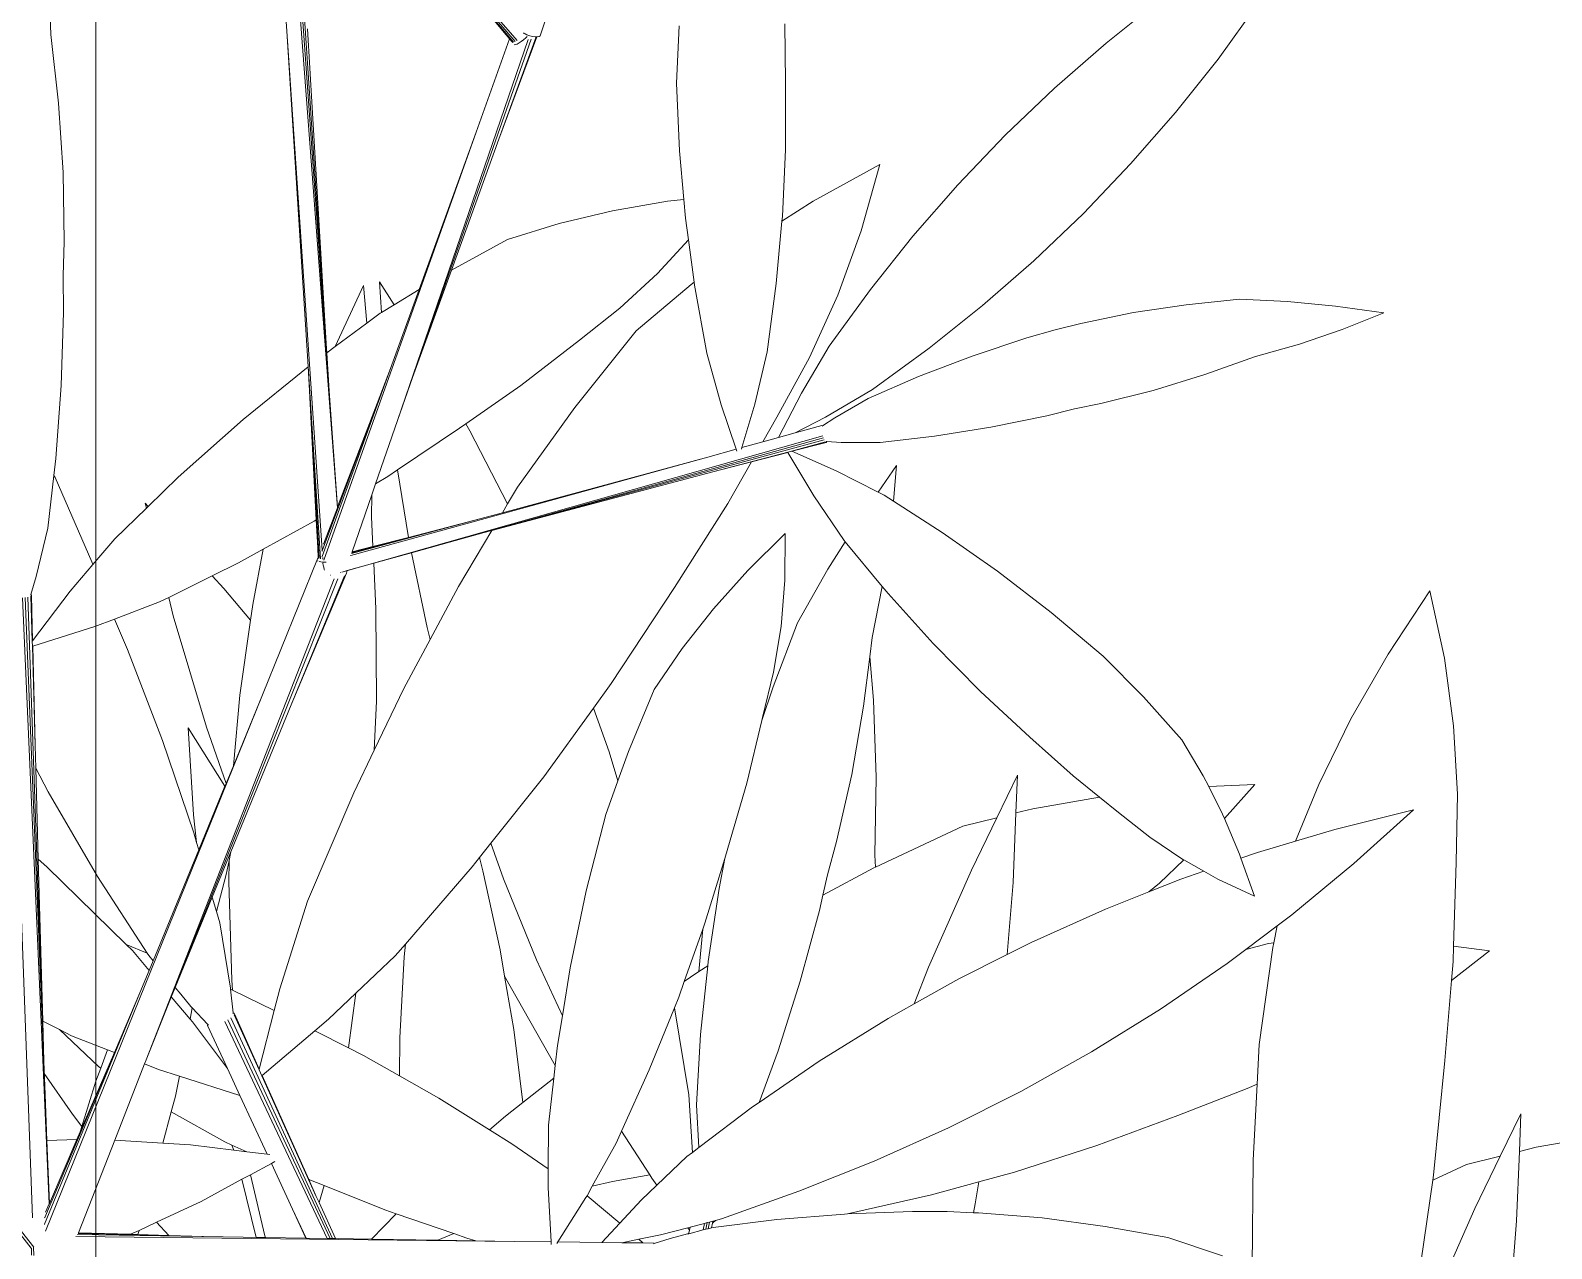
# Model space of a CAD drawing. Header units: millimetres. Extents: x 17 to 218440, y 21 to 53693.
# Drawn here: x 37244.2 to 37501.9, y 25780.2 to 25986.6 of the extents above; entities that cross this region are included whole.
import ezdxf

# ---------------------------------------------------------------- set-up
doc = ezdxf.new("R2010")
doc.units = ezdxf.units.MM
doc.header["$MEASUREMENT"] = 0
doc.layers.add('Edges', color=7, linetype='Continuous', lineweight=18)
doc.styles.get("Standard").update_dxf_attribs({"font": 'arial.ttf'})
doc.dimstyles.new('DIM100', dxfattribs={"dimscale": 0, "dimtxt": 150, "dimasz": 50, "dimexe": 50, "dimexo": 0, "dimgap": 100, "dimtad": 1, "dimtoh": 1, "dimdec": 0, "dimdsep": 46, "dimtxsty": 'Standard', "dimblk": 'ARCHTICK', "dimcen": 1, "dimclrd": 1, "dimclre": 1, "dimadec": 0, "dimazin": 0, "dimtfac": 250, "dimtdec": 0, "dimtix": 1, "dimtmove": 0, "dimatfit": 3, "dimldrblk": 'DOT', "dimfxl": 150, "dimtolj": 1, "dimtzin": 0, "dimlwd": 5, "dimlwe": 5, "dimarcsym": 0})

# ---------------------------------------------------------------- blocks, each defined once
blk = doc.blocks.new('BAMBOOPLAN')
at = {"layer": 'Edges'}
for p, q in [((-1.3819, 10.9681), (-0.5455, 9.9979)), ((-0.4869, 10.0167), (-0.3221, 10.511)), ((-0.9804, 8.8667), (-1.0959, 10.3975)), ((-1, 9.1491), (-1.089, 10.3983)), ((-1.0077, 9.2642), (-1.0829, 10.3995)), ((-0.8866, 10.3888), (-0.5501, 9.9953)), ((-0.5538, 9.9938), (-0.8156, 10.3045)), ((-0.5715, 10.0119), (-0.8156, 10.3045)), ((-1.1191, 10.2564), (-1.103, 10.0205)), ((-1.6797, 10.154), (-1.6736, 10.0127)), ((1.0095, 10.0949), (0.8802, 9.9919)), ((1.2481, 10.087), (1.1513, 9.9532)), ((-1.103, 10.0205), (-1.0542, 9.2598)), ((-1.103, 10.0205), (-1.0172, 8.7638)), ((-1.0527, 10.0267), (-1.0077, 9.2642)), ((-0.53, 10.0163), (-0.5281, 10.0151)), ((-0.4878, 10.0141), (-0.4869, 10.0167)), ((-0.1532, 10.0335), (-0.1591, 9.8947)), ((0.1027, 10.0382), (0.1046, 9.8975)), ((-1.6736, 10.0127), (-1.6555, 9.8461)), ((-0.8351, 9.0781), (-0.5186, 10.0004)), ((-0.7985, 9.1823), (-0.5112, 10.0012)), ((-0.5636, 10.0024), (-0.6442, 9.7759)), ((-0.4977, 10.0069), (-0.5894, 9.7591)), ((-0.4995, 10.0069), (-0.5894, 9.7591)), ((-0.5636, 10.0024), (-0.5715, 10.0119)), ((-0.5562, 9.9937), (-0.5715, 10.0119)), ((-0.5572, 9.9948), (-0.5636, 10.0024)), ((-0.5572, 9.9948), (-0.5557, 9.9929)), ((-0.5519, 9.9886), (-0.5513, 9.9879)), ((-0.5513, 9.9879), (-0.5489, 9.9881)), ((-0.5489, 9.9881), (-0.5452, 9.9895)), ((-0.5452, 9.9895), (-0.5406, 9.9921)), ((-0.5406, 9.9921), (-0.5352, 9.9957)), ((-0.5352, 9.9957), (-0.5296, 10)), ((-0.5296, 10), (-0.5241, 10.0047)), ((-0.5281, 10.0151), (-0.5259, 10.0141)), ((-0.5259, 10.0141), (-0.5217, 10.0121)), ((-0.5241, 10.0047), (-0.5208, 10.0079)), ((-0.5217, 10.0121), (-0.5148, 10.0096)), ((-0.5148, 10.0096), (-0.508, 10.0078)), ((-0.508, 10.0078), (-0.5016, 10.0069)), ((-0.5016, 10.0069), (-0.4995, 10.0069)), ((-0.4995, 10.0069), (-0.4977, 10.0069)), ((-0.4977, 10.0069), (-0.4962, 10.0069)), ((-0.4962, 10.0069), (-0.492, 10.0079)), ((-0.492, 10.0079), (-0.4894, 10.0097)), ((-0.4878, 10.0141), (-0.4894, 10.0097)), ((0.8802, 9.9919), (0.7556, 9.883)), ((1.1513, 9.9532), (1.0484, 9.8238)), ((-0.1591, 9.8947), (-0.152, 9.7309)), ((0.1046, 9.8975), (0.1044, 9.7344)), ((0.7556, 9.883), (0.636, 9.7686)), ((-1.6555, 9.8461), (-1.6442, 9.6786)), ((1.0484, 9.8238), (0.9397, 9.6991)), ((-0.6442, 9.7759), (-1.0134, 8.7399)), ((-0.6442, 9.7759), (-0.7825, 9.3954)), ((-0.5894, 9.7591), (-0.7044, 9.442)), ((0.636, 9.7686), (0.5216, 9.6489)), ((-0.152, 9.7309), (-0.1415, 9.6129)), ((0.1044, 9.7344), (0.0968, 9.5716)), ((0.3326, 9.6977), (0.1713, 9.6088)), ((0.3326, 9.6977), (0.2876, 9.5371)), ((0.9397, 9.6991), (0.8254, 9.5794)), ((-1.6442, 9.6786), (-1.642, 9.5117)), ((0.5216, 9.6489), (0.4129, 9.5242)), ((-0.1415, 9.6129), (-0.181, 9.6087)), ((-0.1415, 9.6129), (-0.1375, 9.5676)), ((-0.3144, 9.5859), (-0.4436, 9.5549)), ((-0.181, 9.6087), (-0.3144, 9.5859)), ((0.1713, 9.6088), (0.0958, 9.5608)), ((0.8254, 9.5794), (0.7058, 9.4649)), ((-0.4436, 9.5549), (-0.5682, 9.516)), ((-0.1375, 9.5676), (-0.1305, 9.5155)), ((0.0958, 9.5608), (0.0818, 9.4095)), ((0.0968, 9.5716), (0.0958, 9.5608)), ((0.2876, 9.5371), (0.2309, 9.3813)), ((-1.642, 9.5117), (-1.6445, 9.4283)), ((-0.5682, 9.516), (-0.7044, 9.442)), ((-0.1305, 9.5155), (-0.2058, 9.4341)), ((-0.1305, 9.5155), (-0.1166, 9.4126)), ((0.4129, 9.5242), (0.31, 9.3948)), ((0.7058, 9.4649), (0.5812, 9.3561)), ((-1.6445, 9.4283), (-1.6436, 9.3396)), ((-0.7044, 9.442), (-0.7985, 9.1823)), ((-0.2058, 9.4341), (-0.2967, 9.3497)), ((-0.9173, 9.4049), (-0.9854, 9.2571)), ((-0.9173, 9.4049), (-0.9093, 9.3134)), ((-0.8784, 9.4133), (-0.8432, 9.3581)), ((-0.8784, 9.4133), (-0.8734, 9.3395)), ((-0.7825, 9.3954), (-0.852, 9.2041)), ((-0.7825, 9.3954), (-0.8432, 9.3581)), ((-0.1239, 9.4073), (-0.257, 9.2951)), ((-0.1166, 9.4126), (-0.1239, 9.4073)), ((-0.1166, 9.4126), (-0.1156, 9.4053)), ((-0.1156, 9.4053), (-0.0864, 9.2408)), ((0.0818, 9.4095), (0.0596, 9.2439)), ((0.31, 9.3948), (0.2101, 9.2578)), ((-0.8432, 9.3581), (-0.8734, 9.3395)), ((0.2309, 9.3813), (0.1626, 9.2308)), ((0.5812, 9.3561), (0.4519, 9.2531)), ((1.0746, 9.3583), (0.9466, 9.3391)), ((1.2034, 9.3718), (1.0746, 9.3583)), ((1.3194, 9.3659), (1.2034, 9.3718)), ((1.436, 9.3548), (1.3194, 9.3659)), ((1.5527, 9.3384), (1.436, 9.3548)), ((-1.6436, 9.3396), (-1.6491, 9.1626)), ((-0.8765, 9.3376), (-0.9093, 9.3134)), ((-0.8734, 9.3395), (-0.8765, 9.3376)), ((-0.2967, 9.3497), (-0.3939, 9.2725)), ((0.9466, 9.3391), (0.819, 9.3129)), ((1.5527, 9.3384), (1.452, 9.2982)), ((-0.9093, 9.3134), (-0.9854, 9.2571)), ((-0.257, 9.2951), (-0.4056, 9.1096)), ((0.7574, 9.2975), (0.6888, 9.2777)), ((0.819, 9.3129), (0.7574, 9.2975)), ((1.452, 9.2982), (1.3485, 9.2631)), ((-1.0542, 9.2598), (-1.021, 8.7432)), ((-1.0512, 9.208), (-1.0542, 9.2598)), ((-1.0062, 9.2417), (-1.0077, 9.2642)), ((-0.9854, 9.2571), (-1.0062, 9.2417)), ((-0.3939, 9.2725), (-0.5363, 9.1623)), ((0.0596, 9.2439), (0.03, 9.1172)), ((0.2101, 9.2578), (0.1429, 9.1441)), ((0.4519, 9.2531), (0.315, 9.153)), ((0.6888, 9.2777), (0.5566, 9.2336)), ((1.3485, 9.2631), (1.2424, 9.2332)), ((-1.0512, 9.208), (-1.2087, 9.0801)), ((-1.0479, 9.1498), (-1.0512, 9.208)), ((-1, 9.1491), (-1.0062, 9.2417)), ((-0.0864, 9.2408), (-0.0514, 9.1155)), ((0.1626, 9.2308), (0.083, 9.0857)), ((0.5566, 9.2336), (0.4265, 9.1843)), ((1.2424, 9.2332), (1.1192, 9.1895)), ((-0.852, 9.2041), (-1.0175, 8.7485)), ((-0.8837, 9.1194), (-0.852, 9.2041)), ((-0.8351, 9.0781), (-0.7985, 9.1823)), ((0.4265, 9.1843), (0.3045, 9.1314)), ((1.1192, 9.1895), (0.994, 9.1509)), ((-1.6491, 9.1626), (-1.6616, 8.9862)), ((-1.0316, 8.837), (-1.0479, 9.1498)), ((-1.0248, 8.7442), (-1.0479, 9.1498)), ((-0.98, 8.8683), (-1, 9.1491)), ((-0.5363, 9.1623), (-0.6694, 9.0698)), ((0.1429, 9.1441), (0.0874, 9.0366)), ((0.315, 9.153), (0.2014, 9.0857)), ((0.994, 9.1509), (0.8677, 9.1193)), ((-1.0174, 8.7627), (-0.8837, 9.1194)), ((-0.9797, 8.8686), (-0.8837, 9.1194)), ((-0.4056, 9.1096), (-0.544, 8.9167)), ((-0.0514, 9.1155), (-0.0148, 9.0084)), ((0.03, 9.1172), (-0.001, 9.0122)), ((0.3045, 9.1314), (0.2234, 9.0843)), ((0.8039, 9.1062), (0.7368, 9.0896)), ((0.8677, 9.1193), (0.8039, 9.1062)), ((-1.2087, 9.0801), (-1.3655, 8.9404)), ((-0.8878, 8.9245), (-0.8351, 9.0781)), ((-0.6845, 9.0594), (-0.8345, 8.9585)), ((-0.6694, 9.0698), (-0.6845, 9.0594)), ((-0.6694, 9.0698), (-0.6595, 9.0526)), ((0.083, 9.0857), (0.0492, 9.0261)), ((0.2014, 9.0857), (0.1281, 9.0478)), ((0.1926, 9.0656), (0.1281, 9.0478)), ((0.1926, 9.0656), (0.1941, 9.0647)), ((0.1941, 9.0647), (0.193, 9.064)), ((0.2234, 9.0843), (0.1941, 9.0647)), ((0.6014, 9.0619), (0.4653, 9.0398)), ((0.7368, 9.0896), (0.6014, 9.0619)), ((-0.9698, 8.7108), (0.1946, 9.0406)), ((-0.7086, 8.7835), (0.1962, 9.0357)), ((-0.6595, 9.0526), (-0.5682, 8.876)), ((-0.6251, 8.8063), (0.198, 9.0314)), ((0.0492, 9.0261), (-0.001, 9.0122)), ((0.0874, 9.0366), (0.0492, 9.0261)), ((0.1281, 9.0478), (0.0874, 9.0366)), ((0.2014, 9.0259), (0.1188, 9.0039)), ((0.2027, 9.025), (0.12, 9.0034)), ((0.2027, 9.025), (0.2038, 9.0256)), ((0.2044, 9.0269), (0.203, 9.027)), ((0.2038, 9.0256), (0.2044, 9.0269)), ((0.2394, 9.0247), (0.2044, 9.0269)), ((0.3332, 9.0245), (0.2394, 9.0247)), ((0.4653, 9.0398), (0.3332, 9.0245)), ((-1.6616, 8.9862), (-1.6664, 8.9451)), ((-0.0836, 8.9895), (-0.9474, 8.7514)), ((-0.0836, 8.9895), (-0.581, 8.8546)), ((-0.0148, 9.0084), (-0.0836, 8.9895)), ((0.1097, 9.0015), (-0.0715, 8.9534)), ((-0.0148, 9.0084), (-0.0131, 9.0034)), ((-0.001, 9.0122), (-0.0021, 9.0086)), ((0.1101, 9.0008), (0.0219, 8.9778)), ((0.1188, 9.0039), (0.1097, 9.0015)), ((0.1101, 9.0008), (0.1097, 9.0015)), ((0.1733, 8.8951), (0.1101, 9.0008)), ((0.12, 9.0034), (0.1188, 9.0039)), ((0.2272, 8.9561), (0.12, 9.0034)), ((-0.8345, 8.9585), (-0.8579, 8.9427)), ((-0.8345, 8.9585), (-0.8081, 8.7948)), ((-0.0715, 8.9534), (-0.6068, 8.8112)), ((0.0219, 8.9778), (-0.0715, 8.9534)), ((0.0219, 8.9778), (-0.0353, 8.8766)), ((0.3285, 8.9043), (0.2272, 8.9561)), ((0.3732, 8.9687), (0.3285, 8.9043)), ((0.3732, 8.9687), (0.3657, 8.8824)), ((-1.6664, 8.9451), (-1.6815, 8.8168)), ((-1.6664, 8.9451), (-1.6638, 8.9398)), ((-1.6638, 8.9398), (-1.575, 8.7358)), ((-1.3655, 8.9404), (-1.4383, 8.87)), ((-0.8969, 8.8981), (-0.8878, 8.9245)), ((-0.8579, 8.9427), (-0.8878, 8.9245)), ((-0.544, 8.9167), (-0.5682, 8.876)), ((-1.4454, 8.8777), (-1.4383, 8.87)), ((-1.4454, 8.8777), (-1.4425, 8.8659)), ((-0.9444, 8.7595), (-0.8969, 8.8981)), ((-0.8969, 8.8981), (-0.8978, 8.845)), ((-0.5682, 8.876), (-0.581, 8.8546)), ((-0.0353, 8.8766), (-0.1643, 8.6737)), ((0.2463, 8.7874), (0.1733, 8.8951)), ((0.343, 8.8969), (0.3285, 8.9043)), ((0.3657, 8.8824), (0.343, 8.8969)), ((0.4837, 8.8069), (0.3657, 8.8824)), ((-1.4425, 8.8659), (-1.5193, 8.7915)), ((-1.4383, 8.87), (-1.4425, 8.8659)), ((-1.0142, 8.7783), (-0.9804, 8.8667)), ((-0.9804, 8.8667), (-0.98, 8.8677)), ((-0.9797, 8.8686), (-0.98, 8.8683)), ((-0.98, 8.8677), (-0.9797, 8.8686)), ((-0.98, 8.8677), (-0.98, 8.8683)), ((-0.6353, 8.8398), (-0.9459, 8.7556)), ((-0.8978, 8.845), (-0.8942, 8.7725)), ((-0.7152, 8.8188), (-0.6353, 8.8398)), ((-0.581, 8.8546), (-0.6353, 8.8398)), ((-1.6815, 8.8168), (-1.7094, 8.6999)), ((-1.0364, 8.834), (-1.1597, 8.7664)), ((-1.0316, 8.837), (-1.0364, 8.834)), ((-1.028, 8.7693), (-1.0316, 8.837)), ((-0.9449, 8.7582), (-0.7152, 8.8188)), ((-0.8081, 8.7948), (-0.7152, 8.8188)), ((-0.7086, 8.7835), (-0.6251, 8.8063)), ((-0.6068, 8.8112), (-0.6874, 8.6758)), ((-0.6068, 8.8112), (-0.6251, 8.8063)), ((0.1038, 8.804), (0.0132, 8.7145)), ((0.1038, 8.804), (0.103, 8.6912)), ((0.6179, 8.7129), (0.4837, 8.8069)), ((-1.5193, 8.7915), (-1.5724, 8.7291)), ((-1.1597, 8.7664), (-1.2195, 8.7336)), ((-1.1597, 8.7664), (-1.1852, 8.632)), ((-1.027, 8.747), (-1.028, 8.7693)), ((-1.0268, 8.7455), (-1.028, 8.7693)), ((-1.0171, 8.7637), (-1.0172, 8.7638)), ((-0.9444, 8.7595), (-0.8942, 8.7725)), ((-0.8942, 8.7725), (-0.8081, 8.7948)), ((-0.8009, 8.7578), (-0.7086, 8.7835)), ((0.249, 8.7842), (0.2069, 8.7176)), ((0.249, 8.7842), (0.2463, 8.7874)), ((0.3385, 8.6763), (0.249, 8.7842)), ((-1.5724, 8.7291), (-1.6274, 8.6644)), ((-1.575, 8.7358), (-1.5724, 8.7291)), ((-1.2195, 8.7336), (-1.2836, 8.7019)), ((-1.0284, 8.7427), (-1.1615, 8.4135)), ((-1.0268, 8.7446), (-1.0284, 8.7427)), ((-1.0281, 8.7376), (-1.0282, 8.7374)), ((-1.0281, 8.7374), (-1.028, 8.7377)), ((-1.027, 8.747), (-1.0268, 8.7446)), ((-1.0268, 8.7447), (-1.0268, 8.7446)), ((-1.0268, 8.7446), (-1.0268, 8.7437)), ((-1.0264, 8.7389), (-1.0264, 8.7386)), ((-1.0245, 8.7368), (-1.0243, 8.7367)), ((-1.0243, 8.7367), (-1.0205, 8.7356)), ((-1.0205, 8.7356), (-1.0152, 8.7349)), ((-1.0177, 8.7619), (-1.0174, 8.7627)), ((-1.0175, 8.7485), (-1.0177, 8.7482)), ((-1.0159, 8.7461), (-1.0159, 8.7462)), ((-1.0159, 8.7461), (-1.0157, 8.7424)), ((-1.0153, 8.7329), (-1.0153, 8.7327)), ((-1.0153, 8.7327), (-1.0146, 8.728)), ((-1.0152, 8.7349), (-1.0102, 8.7346)), ((-1.0146, 8.728), (-1.0135, 8.7228)), ((-1.0134, 8.7399), (-1.0134, 8.7399)), ((-1.0102, 8.7346), (-1.01, 8.7346)), ((-1.01, 8.7346), (-1.0088, 8.7346)), ((-1.0088, 8.7346), (-1.0076, 8.7346)), ((-0.9564, 8.7144), (-0.8923, 8.7323)), ((-0.9484, 8.7511), (-0.9485, 8.7511)), ((-0.9474, 8.7514), (-0.9484, 8.7511)), ((-0.9451, 8.7574), (-0.9449, 8.7582)), ((-0.9449, 8.7582), (-0.9444, 8.7595)), ((-0.8923, 8.7323), (-0.8009, 8.7578)), ((-0.8923, 8.7323), (-0.8869, 8.6219)), ((-0.8009, 8.7578), (-0.7633, 8.5766)), ((-1.7094, 8.6999), (-1.7225, 8.6569)), ((-1.4434, 7.53), (-0.9884, 8.6944)), ((-1.391, 7.6614), (-0.9789, 8.6949)), ((-1.2836, 8.7019), (-1.3887, 8.6497)), ((-1.2836, 8.7019), (-1.2551, 8.6709)), ((-0.9586, 8.7082), (-1.0921, 8.389)), ((-0.9635, 8.7021), (-1.0921, 8.389)), ((-1.0135, 8.7228), (-1.012, 8.7175)), ((-1.012, 8.7175), (-1.0113, 8.7154)), ((-0.9968, 8.7031), (-0.9963, 8.7033)), ((-0.9729, 8.7099), (-0.9723, 8.7101)), ((-0.9729, 8.7098), (-0.9723, 8.71)), ((-0.966, 8.7117), (-0.9564, 8.7144)), ((-0.9586, 8.7082), (-0.9564, 8.7144)), ((0.0132, 8.7145), (-0.0699, 8.6216)), ((0.103, 8.6912), (0.0935, 8.5792)), ((0.2069, 8.7176), (0.1331, 8.5882)), ((0.7477, 8.6128), (0.6179, 8.7129)), ((-1.7225, 8.6569), (-1.723, 8.6551)), ((-1.721, 8.6557), (-1.7225, 8.6569)), ((-1.7206, 8.6542), (-1.721, 8.6557)), ((-1.7206, 8.6542), (-1.718, 8.5446)), ((-1.6274, 8.6644), (-1.718, 8.5446)), ((-1.2551, 8.6709), (-1.1907, 8.5941)), ((-0.6874, 8.6758), (-0.7559, 8.5477)), ((-0.1643, 8.6737), (-0.3174, 8.4407)), ((0.3385, 8.6763), (0.3144, 8.5527)), ((0.3529, 8.6589), (0.3385, 8.6763)), ((0.462, 8.538), (0.3529, 8.6589)), ((1.6644, 8.6657), (1.5629, 8.512)), ((1.6644, 8.6657), (1.6992, 8.5026)), ((-1.6779, 7.1809), (-1.7425, 8.6486)), ((-1.688, 7.4459), (-1.7358, 8.6493)), ((-1.6919, 7.5569), (-1.7299, 8.6502)), ((-1.722, 8.6528), (-1.719, 8.5433)), ((-1.4113, 8.6385), (-1.52, 8.5971)), ((-1.3887, 8.6497), (-1.4113, 8.6385)), ((-1.3887, 8.6497), (-1.3776, 8.605)), ((-1.1852, 8.632), (-1.1907, 8.5941)), ((-0.8869, 8.6219), (-0.8854, 8.3979)), ((-0.0699, 8.6216), (-0.1455, 8.5255)), ((-1.52, 8.5971), (-1.5672, 8.5792)), ((-1.52, 8.5971), (-1.4882, 8.5233)), ((-1.3776, 8.605), (-1.2972, 8.335)), ((-1.1907, 8.5941), (-1.2168, 8.413)), ((0.1331, 8.5882), (0.0742, 8.433)), ((0.873, 8.5069), (0.7477, 8.6128)), ((-1.718, 8.5446), (-1.719, 8.5433)), ((-1.719, 8.5433), (-1.7187, 8.5313)), ((-1.5672, 8.5792), (-1.7177, 8.5316)), ((-0.7559, 8.5477), (-0.8196, 8.4287)), ((-0.7633, 8.5766), (-0.7559, 8.5477)), ((0.0935, 8.5792), (0.0755, 8.4682)), ((0.3144, 8.5527), (0.3084, 8.5058)), ((-1.7177, 8.5316), (-1.7187, 8.5313)), ((-1.7187, 8.5313), (-1.7121, 8.291)), ((-1.7177, 8.5316), (-1.7121, 8.291)), ((-1.4882, 8.5233), (-1.4035, 8.3029)), ((-0.1455, 8.5255), (-0.2132, 8.4266)), ((0.3084, 8.5058), (0.2932, 8.3864)), ((0.3084, 8.5058), (0.3176, 8.4008)), ((0.5765, 8.422), (0.462, 8.538)), ((0.9709, 8.4085), (0.873, 8.5069)), ((1.5629, 8.512), (1.473, 8.3555)), ((1.6992, 8.5026), (1.7214, 8.3383)), ((-0.3174, 8.4407), (-0.3604, 8.3814)), ((0.0742, 8.433), (0.0474, 8.3518)), ((0.0755, 8.4682), (0.049, 8.3586)), ((-1.1615, 8.4135), (-1.6866, 7.1147)), ((-1.1615, 8.4135), (-1.2322, 8.2416)), ((-1.2168, 8.413), (-1.2322, 8.2416)), ((-0.8196, 8.4287), (-0.8909, 8.2794)), ((-0.8854, 8.3979), (-0.8909, 8.2794)), ((-0.2132, 8.4266), (-0.2758, 8.2767)), ((0.3176, 8.4008), (0.3242, 8.214)), ((0.6962, 8.3112), (0.5765, 8.422)), ((1.0637, 8.3049), (0.9709, 8.4085)), ((-1.0921, 8.389), (-1.2381, 8.0335)), ((-0.3604, 8.3814), (-0.4808, 8.215)), ((-0.3604, 8.3814), (-0.3228, 8.2755)), ((0.049, 8.3586), (0.0474, 8.3518)), ((0.2932, 8.3864), (0.265, 8.2209)), ((-2.715, 8.3392), (-1.7153, 7.0763)), ((-1.3417, 8.3333), (-1.2526, 8.1922)), ((-1.3417, 8.3333), (-1.3284, 8.1229)), ((-1.2972, 8.335), (-1.2498, 8.1989)), ((0.0474, 8.3518), (0.011, 8.1994)), ((1.473, 8.3555), (1.3952, 8.1964)), ((1.7214, 8.3383), (1.7309, 8.1733)), ((-1.7607, 8.2865), (-1.7187, 7.1482)), ((-1.7121, 8.291), (-1.7106, 8.236)), ((-1.4035, 8.3029), (-1.3279, 8.0795)), ((0.8009, 8.2173), (0.6962, 8.3112)), ((1.1156, 8.2173), (1.0637, 8.3049)), ((-0.8909, 8.2794), (-0.9403, 8.1761)), ((-0.3228, 8.2755), (-0.3014, 8.2051)), ((-0.2758, 8.2767), (-0.3014, 8.2051)), ((-1.7106, 8.236), (-1.6804, 8.1789)), ((-1.7106, 8.236), (-1.7045, 8.0156)), ((-1.2322, 8.2416), (-1.2498, 8.1989)), ((-0.4808, 8.215), (-0.6085, 8.0544)), ((0.265, 8.2209), (0.2282, 8.0581)), ((0.3242, 8.214), (0.3209, 8.0255)), ((0.666, 8.2188), (0.616, 8.116)), ((0.666, 8.2188), (0.6622, 8.1275)), ((0.8642, 8.166), (0.8009, 8.2173)), ((1.1287, 8.1914), (1.1156, 8.2173)), ((-1.6804, 8.1789), (-1.5606, 7.9735)), ((-1.2526, 8.1922), (-1.316, 8.0381)), ((-1.2498, 8.1989), (-1.2526, 8.1922)), ((-0.9403, 8.1761), (-1.0525, 7.9136)), ((-0.3014, 8.2051), (-0.3303, 8.1241)), ((0.011, 8.1994), (-0.0353, 8.0422)), ((1.2406, 8.1966), (1.1287, 8.1914)), ((1.1622, 8.1248), (1.1287, 8.1914)), ((1.2406, 8.1966), (1.1668, 8.1142)), ((1.3952, 8.1964), (1.3392, 8.0592)), ((0.7027, 8.1375), (0.6622, 8.1275)), ((0.8642, 8.166), (0.7027, 8.1375)), ((0.9102, 8.1289), (0.8642, 8.166)), ((1.7309, 8.1733), (1.7278, 8.0078)), ((-1.3284, 8.1229), (-1.3211, 8.0557)), ((-0.3303, 8.1241), (-0.3778, 7.9393)), ((0.616, 8.116), (0.5338, 8.0957)), ((0.616, 8.116), (0.5543, 7.9894)), ((0.6622, 8.1275), (0.6551, 7.9595)), ((0.9862, 8.069), (0.9102, 8.1289)), ((1.1668, 8.1142), (1.1622, 8.1248)), ((1.2035, 8.0276), (1.1668, 8.1142)), ((1.6242, 8.135), (1.4345, 8.0876)), ((1.6242, 8.135), (1.4801, 8.0048)), ((-1.3279, 8.0795), (-1.3211, 8.0557)), ((0.5338, 8.0957), (0.3223, 7.9966)), ((1.0665, 8.0151), (0.9862, 8.069)), ((1.4345, 8.0876), (1.3392, 8.0592)), ((-1.316, 8.0381), (-1.4264, 7.7697)), ((-1.3211, 8.0557), (-1.316, 8.0381)), ((-1.2381, 8.0335), (-1.2831, 7.924)), ((-1.2381, 8.0335), (-1.2426, 8.0122)), ((-0.6085, 8.0544), (-0.6364, 8.0193)), ((-0.6085, 8.0544), (-0.5779, 7.9681)), ((-0.0353, 8.0422), (-0.0428, 8.0175)), ((0.2282, 8.0581), (0.2063, 7.9776)), ((1.2069, 8.0179), (1.2035, 8.0276)), ((1.2466, 8.0317), (1.2069, 8.0179)), ((1.3392, 8.0592), (1.2466, 8.0317)), ((-1.7045, 8.0156), (-1.6837, 7.9969)), ((-1.7045, 8.0156), (-1.6937, 7.6231)), ((-1.6837, 7.9969), (-1.4915, 7.809)), ((-1.2426, 8.0122), (-1.2497, 7.9785)), ((-1.2426, 8.0122), (-1.2432, 7.9607)), ((-0.654, 7.9972), (-0.8158, 7.8102)), ((-0.6364, 8.0193), (-0.654, 7.9972)), ((-0.6364, 8.0193), (-0.6279, 7.9874)), ((-0.0428, 8.0175), (-0.0907, 7.8605)), ((-0.0428, 8.0175), (-0.0565, 7.9448)), ((0.3185, 7.9948), (0.1951, 7.9288)), ((0.3223, 7.9966), (0.3185, 7.9948)), ((0.3209, 8.0255), (0.3223, 7.9966)), ((1.0684, 8.014), (1.0096, 7.9576)), ((1.0684, 8.014), (1.0665, 8.0151)), ((1.1169, 7.9866), (1.0684, 8.014)), ((1.2393, 7.926), (1.2069, 8.0179)), ((1.4801, 8.0048), (1.3298, 7.8808)), ((1.7278, 8.0078), (1.7214, 7.8051)), ((-1.5606, 7.9735), (-1.4406, 7.788)), ((-1.2497, 7.9785), (-1.2729, 7.8886)), ((-1.2432, 7.9607), (-1.2361, 7.7226)), ((-0.6279, 7.9874), (-0.5865, 7.7965)), ((-0.5779, 7.9681), (-0.498, 7.7716)), ((0.2063, 7.9776), (0.1951, 7.9288)), ((0.5543, 7.9894), (0.4507, 7.7541)), ((0.6551, 7.9595), (0.6412, 7.7848)), ((1.0612, 7.9673), (0.9842, 7.9368)), ((1.0096, 7.9576), (0.9842, 7.9368)), ((1.1169, 7.9866), (1.0612, 7.9673)), ((1.1509, 7.9674), (1.1169, 7.9866)), ((1.2393, 7.926), (1.1509, 7.9674)), ((-1.2831, 7.924), (-1.373, 7.7052)), ((-1.2831, 7.924), (-1.2729, 7.8886)), ((-0.3778, 7.9393), (-0.4169, 7.7526)), ((-0.0565, 7.9448), (-0.0825, 7.7681)), ((0.1951, 7.9288), (0.1865, 7.8912)), ((0.9842, 7.9368), (0.8786, 7.8948)), ((-1.2729, 7.8886), (-1.265, 7.8611)), ((-1.0525, 7.9136), (-1.1198, 7.7016)), ((0.1865, 7.8912), (0.1399, 7.7202)), ((0.8786, 7.8948), (0.6993, 7.8142)), ((1.3298, 7.8808), (1.2942, 7.854)), ((-1.265, 7.8611), (-1.2389, 7.7029)), ((-0.0956, 7.8465), (-0.1408, 7.7192)), ((-0.0956, 7.8465), (-0.1052, 7.7437)), ((-0.0907, 7.8605), (-0.0956, 7.8465)), ((1.2942, 7.854), (1.2185, 7.797)), ((1.2942, 7.854), (1.2861, 7.8127)), ((-1.4915, 7.809), (-1.4406, 7.788)), ((-1.4915, 7.809), (-1.4765, 7.7943)), ((-0.8158, 7.8102), (-0.8408, 7.7813)), ((-0.8158, 7.8102), (-0.8188, 7.7794)), ((0.6993, 7.8142), (0.6412, 7.7848)), ((1.2734, 7.8118), (1.2185, 7.797)), ((1.2861, 7.8127), (1.2734, 7.8118)), ((1.2861, 7.8127), (1.284, 7.8019)), ((-1.4765, 7.7943), (-1.4361, 7.7463)), ((-1.4406, 7.788), (-1.4371, 7.7826)), ((-1.4371, 7.7826), (-1.4264, 7.7697)), ((-1.4264, 7.7697), (-1.4361, 7.7463)), ((-0.8408, 7.7813), (-0.9357, 7.6909)), ((-0.8188, 7.7794), (-0.8291, 7.5832)), ((-0.5865, 7.7965), (-0.5755, 7.7326)), ((-0.498, 7.7716), (-0.4357, 7.6363)), ((0.6412, 7.7848), (0.5238, 7.7257)), ((1.2185, 7.797), (1.1737, 7.7634)), ((1.284, 7.8019), (1.2511, 7.5668)), ((1.8086, 7.7938), (1.7163, 7.7215)), ((1.7214, 7.8051), (1.7202, 7.7677)), ((1.8086, 7.7938), (1.7214, 7.8051)), ((-1.4361, 7.7463), (-1.4583, 7.6922)), ((-0.5755, 7.7326), (-0.4528, 7.5164)), ((-0.5755, 7.7326), (-0.5535, 7.6034)), ((-0.4169, 7.7526), (-0.4357, 7.6363)), ((-0.1053, 7.7433), (-0.1258, 7.73)), ((-0.0836, 7.7574), (-0.1053, 7.7433)), ((-0.1052, 7.7437), (-0.1053, 7.7433)), ((-0.0836, 7.7574), (-0.1012, 7.5908)), ((-0.0825, 7.7681), (-0.0836, 7.7574)), ((0.4507, 7.7541), (0.4155, 7.665)), ((1.1737, 7.7634), (1.0121, 7.6528)), ((1.7202, 7.7677), (1.7163, 7.7215)), ((-1.373, 7.7052), (-1.3788, 7.6909)), ((-1.373, 7.7052), (-1.3591, 7.6885)), ((-1.2389, 7.7029), (-1.2387, 7.7005)), ((-1.2387, 7.7005), (-1.2344, 7.6985)), ((-1.2387, 7.7005), (-1.2328, 7.6433)), ((-1.2361, 7.7226), (-1.2344, 7.6985)), ((-1.2344, 7.6985), (-1.1333, 7.6491)), ((-1.1198, 7.7016), (-1.1333, 7.6491)), ((-0.1408, 7.7192), (-0.1542, 7.6815)), ((-0.1258, 7.73), (-0.1408, 7.7192)), ((0.1399, 7.7202), (0.0866, 7.5517)), ((0.5238, 7.7257), (0.4155, 7.665)), ((1.7163, 7.7215), (1.7002, 7.5281)), ((-1.4583, 7.6922), (-1.689, 7.1316)), ((-1.5035, 7.5855), (-1.4583, 7.6922)), ((-1.4434, 7.53), (-1.391, 7.6614)), ((-1.3823, 7.6825), (-1.391, 7.6614)), ((-1.3788, 7.6909), (-1.3823, 7.6825)), ((-1.3823, 7.6825), (-1.3364, 7.628)), ((-1.3591, 7.6885), (-1.3348, 7.6592)), ((-1.3348, 7.6592), (-1.3319, 7.656)), ((-0.9357, 7.6909), (-1.0018, 7.6279)), ((-0.9357, 7.6909), (-0.9532, 7.5584)), ((-0.1542, 7.6815), (-0.1647, 7.6558)), ((0.4155, 7.665), (0.3525, 7.6296)), ((-1.6937, 7.6231), (-1.6533, 7.6028)), ((-1.6937, 7.6231), (-1.6919, 7.5569)), ((-1.3319, 7.656), (-1.3364, 7.628)), ((-1.3364, 7.628), (-1.3311, 7.6216)), ((-1.3319, 7.656), (-1.2936, 7.6152)), ((-1.0048, 7.097), (-1.2531, 7.6228)), ((-0.9976, 7.0969), (-1.2453, 7.627)), ((-0.992, 7.0968), (-1.2385, 7.6312)), ((-1.2304, 7.6426), (-1.2328, 7.6433)), ((-1.2328, 7.6433), (-1.2326, 7.6408)), ((-1.2292, 7.641), (-1.2304, 7.6426)), ((-1.2302, 7.6385), (-1.17, 7.5054)), ((-1.2292, 7.641), (-1.1694, 7.5075)), ((-1.1333, 7.6491), (-1.1694, 7.5075)), ((-1.0018, 7.6279), (-1.0349, 7.5998)), ((-0.4357, 7.6363), (-0.4474, 7.5647)), ((-0.1647, 7.6558), (-0.2257, 7.5056)), ((-0.1647, 7.6558), (-0.1298, 7.4451)), ((0.3525, 7.6296), (0.1859, 7.5262)), ((1.0121, 7.6528), (0.8454, 7.5493)), ((-1.6888, 7.1477), (-1.5035, 7.5855)), ((-1.6533, 7.6028), (-1.5587, 7.5132)), ((-1.6533, 7.6028), (-1.6237, 7.588)), ((-1.6237, 7.588), (-1.5365, 7.5543)), ((-1.5197, 7.5478), (-1.5035, 7.5855)), ((-1.3311, 7.6216), (-1.2465, 7.5087)), ((-1.2947, 7.6125), (-1.2936, 7.6152)), ((-1.2947, 7.6125), (-1.2465, 7.5087)), ((-1.2936, 7.6152), (-1.2921, 7.6136)), ((-1.0349, 7.5998), (-1.1623, 7.4917)), ((-1.0349, 7.5998), (-0.9532, 7.5584)), ((-0.5535, 7.6034), (-0.5313, 7.4264)), ((-0.1012, 7.5908), (-0.1112, 7.4205)), ((-2.1116, 7.5705), (-1.7212, 7.0733)), ((-1.6898, 7.497), (-1.6919, 7.5569)), ((-1.5365, 7.5543), (-1.5531, 7.5097)), ((-1.5365, 7.5543), (-1.5197, 7.5478)), ((-0.9532, 7.5584), (-0.9169, 7.54)), ((-0.8291, 7.5832), (-0.8299, 7.4908)), ((-0.4474, 7.5647), (-0.4528, 7.5164)), ((0.0866, 7.5517), (0.0407, 7.4268)), ((0.8454, 7.5493), (0.6742, 7.4532)), ((1.2511, 7.5668), (1.246, 7.4712)), ((-1.6026, 7.3557), (-1.5197, 7.5478)), ((-1.5587, 7.5132), (-1.5531, 7.5097)), ((-1.5193, 7.3356), (-1.4473, 7.5198)), ((-1.4473, 7.5198), (-1.4434, 7.53)), ((-1.4473, 7.5198), (-1.4131, 7.5066)), ((-0.9169, 7.54), (-0.8299, 7.4908)), ((-0.4528, 7.5164), (-0.4563, 7.4856)), ((0.1859, 7.5262), (0.0407, 7.4268)), ((1.7002, 7.5281), (1.673, 7.2507)), ((-1.6898, 7.497), (-1.6212, 7.3983)), ((-1.688, 7.4459), (-1.6898, 7.497)), ((-1.5651, 7.4777), (-1.5986, 7.3685)), ((-1.5531, 7.5097), (-1.5651, 7.4777)), ((-1.4131, 7.5066), (-1.3625, 7.4903)), ((-1.3625, 7.4903), (-1.3724, 7.4415)), ((-1.3625, 7.4903), (-1.2162, 7.4433)), ((-1.2465, 7.5087), (-1.2162, 7.4433)), ((-1.1694, 7.5075), (-1.17, 7.5054)), ((-1.17, 7.5054), (-1.1634, 7.4908)), ((-1.1623, 7.4917), (-1.1634, 7.4908)), ((-1.1634, 7.4908), (-1.0313, 7.1988)), ((-1.1623, 7.4917), (-1.0497, 7.24)), ((-0.8299, 7.4908), (-0.735, 7.4372)), ((-0.4563, 7.4856), (-0.5313, 7.4264)), ((-0.4563, 7.4856), (-0.4691, 7.3718)), ((-0.2257, 7.5056), (-0.2922, 7.3572)), ((-1.6836, 7.3341), (-1.688, 7.4459)), ((-1.3724, 7.4415), (-1.3824, 7.4038)), ((-1.2162, 7.4433), (-1.1502, 7.301)), ((-0.1298, 7.4451), (-0.1205, 7.3057)), ((0.6742, 7.4532), (0.4987, 7.3648)), ((1.2219, 7.4604), (1.0538, 7.3949)), ((1.246, 7.4712), (1.2219, 7.4604)), ((1.246, 7.4712), (1.2361, 7.2869)), ((-1.3824, 7.4038), (-1.4025, 7.3281)), ((-1.3824, 7.4038), (-1.2526, 7.3311)), ((-0.735, 7.4372), (-0.6119, 7.3601)), ((-0.5313, 7.4264), (-0.5733, 7.3933)), ((-0.1112, 7.4205), (-0.1051, 7.3173)), ((0.0243, 7.4156), (-0.1051, 7.3173)), ((0.0407, 7.4268), (0.0243, 7.4156)), ((-1.6212, 7.3983), (-1.5986, 7.3685)), ((-1.5986, 7.3685), (-1.6026, 7.3557)), ((-0.5733, 7.3933), (-0.6119, 7.3601)), ((-0.4691, 7.3718), (-0.4698, 7.2659)), ((0.4987, 7.3648), (0.3194, 7.2842)), ((1.0538, 7.3949), (0.8579, 7.3219)), ((1.8847, 7.3993), (1.8346, 7.2965)), ((1.8847, 7.3993), (1.8808, 7.308)), ((-1.6836, 7.3341), (-1.6109, 7.3365)), ((-1.6775, 7.1819), (-1.6836, 7.3341)), ((-1.6775, 7.1819), (-1.6109, 7.3365)), ((-1.6109, 7.3365), (-1.6026, 7.3557)), ((-1.6072, 7.1107), (-1.5193, 7.3356)), ((-1.5193, 7.3356), (-1.4025, 7.3281)), ((-1.4025, 7.3281), (-1.336, 7.3238)), ((-1.2526, 7.3311), (-1.2358, 7.3235)), ((-0.6119, 7.3601), (-0.558, 7.3264)), ((-0.3052, 7.3282), (-0.3634, 7.2237)), ((-0.2922, 7.3572), (-0.3052, 7.3282)), ((-0.2922, 7.3572), (-0.2244, 7.2513)), ((2.0958, 7.3488), (1.9214, 7.318)), ((-1.336, 7.3238), (-1.2313, 7.3109)), ((-1.2358, 7.3235), (-1.2313, 7.3109)), ((-1.2358, 7.3235), (-1.1992, 7.307)), ((-1.2313, 7.3109), (-1.1992, 7.307)), ((-1.1992, 7.307), (-1.1502, 7.301)), ((-1.1502, 7.301), (-1.1439, 7.3002)), ((-0.558, 7.3264), (-0.4698, 7.2659)), ((-0.1341, 7.2953), (-0.2068, 7.226)), ((-0.1205, 7.3057), (-0.1341, 7.2953)), ((-0.1051, 7.3173), (-0.1205, 7.3057)), ((0.8579, 7.3219), (0.659, 7.2578)), ((1.8346, 7.2965), (1.7525, 7.2762)), ((1.8346, 7.2965), (1.773, 7.1699)), ((1.8808, 7.308), (1.8738, 7.14)), ((1.9214, 7.318), (1.8808, 7.308)), ((-1.1909, 7.2515), (-1.14, 7.2789)), ((-1.14, 7.2789), (-1.1321, 7.2832)), ((-1.14, 7.2789), (-1.0887, 7.1682)), ((-0.4698, 7.2659), (-0.4701, 7.2205)), ((0.3194, 7.2842), (0.1368, 7.2116)), ((0.659, 7.2578), (0.572, 7.2341)), ((1.2361, 7.2869), (1.234, 7.0268)), ((1.7525, 7.2762), (1.6711, 7.238)), ((-1.3103, 7.187), (-1.2114, 7.2404)), ((-1.2114, 7.2404), (-1.1909, 7.2515)), ((-1.2114, 7.2404), (-1.1766, 7.0997)), ((-1.1909, 7.2515), (-1.1556, 7.1037)), ((-1.0497, 7.24), (-1.0313, 7.1988)), ((-1.0497, 7.24), (-1.0125, 7.2252)), ((-1.0125, 7.2252), (-1.0248, 7.1845)), ((-1.0125, 7.2252), (-0.8657, 7.1668)), ((-0.4701, 7.2205), (-0.4632, 7.089)), ((-0.3634, 7.2237), (-0.3761, 7.2008)), ((-0.3142, 7.2352), (-0.3634, 7.2237)), ((-0.2244, 7.2513), (-0.3142, 7.2352)), ((-0.2068, 7.226), (-0.2448, 7.1899)), ((-0.2244, 7.2513), (-0.2191, 7.2429)), ((-0.2191, 7.2429), (-0.2068, 7.226)), ((0.572, 7.2341), (0.4576, 7.2029)), ((0.572, 7.2341), (0.5638, 7.1814)), ((1.6711, 7.238), (1.6332, 6.9749)), ((1.673, 7.2507), (1.6711, 7.238)), ((-1.6866, 7.1608), (-1.6779, 7.1809)), ((-1.6779, 7.1809), (-1.6775, 7.1819)), ((-1.4179, 7.1367), (-1.3103, 7.187)), ((-1.0313, 7.1988), (-1.0248, 7.1845)), ((-1.0248, 7.1845), (-0.9851, 7.0967)), ((-0.3787, 7.1962), (-0.4468, 7.0888)), ((-0.3761, 7.2008), (-0.3787, 7.1962)), ((-0.3761, 7.2008), (-0.2967, 7.1344)), ((-0.2448, 7.1899), (-0.2967, 7.1344)), ((0.1368, 7.2116), (-0.0508, 7.1444)), ((0.4576, 7.2029), (0.2543, 7.1565)), ((0.5638, 7.1814), (0.5596, 7.1596)), ((-1.7187, 7.1482), (-1.7187, 7.1469)), ((-1.689, 7.1471), (-1.6888, 7.1477)), ((-1.0887, 7.1682), (-1.0564, 7.0978)), ((-1.0887, 7.1682), (-1.056, 7.0978)), ((-0.8381, 7.1572), (-0.8974, 7.0953)), ((-0.8657, 7.1668), (-0.8381, 7.1572)), ((-0.8381, 7.1572), (-0.6986, 7.1089)), ((0.0832, 7.1435), (-0.0709, 7.1239)), ((-0.0508, 7.1444), (-0.0648, 7.1408)), ((0.2471, 7.1562), (0.0832, 7.1435)), ((0.2543, 7.1565), (0.2471, 7.1562)), ((0.4116, 7.1623), (0.2543, 7.1565)), ((0.496, 7.1621), (0.4116, 7.1623)), ((0.5596, 7.1596), (0.496, 7.1621)), ((0.5714, 7.1592), (0.5596, 7.1596)), ((0.7256, 7.1468), (0.5714, 7.1592)), ((0.8784, 7.1264), (0.7256, 7.1468)), ((1.773, 7.1699), (1.6694, 6.9346)), ((-1.689, 7.1316), (-1.6892, 7.1311)), ((-1.6866, 7.1147), (-1.6866, 7.1146)), ((-1.6078, 7.1092), (-1.3044, 7.1023)), ((-1.6073, 7.1104), (-1.6072, 7.1107)), ((-1.6072, 7.1107), (-1.4809, 7.1072)), ((-1.4809, 7.1072), (-1.4605, 7.1167)), ((-1.4809, 7.1072), (-1.4634, 7.1067)), ((-1.4605, 7.1167), (-1.4634, 7.1067)), ((-1.4634, 7.1067), (-1.3884, 7.1047)), ((-1.4605, 7.1167), (-1.4179, 7.1367)), ((-1.4179, 7.1367), (-1.3884, 7.1047)), ((-0.6986, 7.1089), (-0.7369, 7.0928)), ((-0.6986, 7.1089), (-0.6673, 7.098)), ((-0.2967, 7.1344), (-0.3405, 7.0876)), ((-0.1323, 7.1231), (-0.1984, 7.1058)), ((-0.1327, 7.1081), (-0.1751, 7.0972)), ((-0.1296, 7.1099), (-0.1327, 7.1081)), ((-0.1298, 7.1088), (-0.1327, 7.1081)), ((-0.1266, 7.1246), (-0.1323, 7.1231)), ((-0.1323, 7.1231), (-0.1281, 7.1173)), ((-0.0949, 7.1177), (-0.1298, 7.1088)), ((-0.1296, 7.1099), (-0.1298, 7.1088)), ((-0.1281, 7.1173), (-0.1296, 7.1099)), ((-0.1266, 7.1246), (-0.1281, 7.1173)), ((-0.0918, 7.1337), (-0.1266, 7.1246)), ((-0.0949, 7.1177), (-0.0918, 7.1337)), ((-0.0883, 7.1194), (-0.0949, 7.1177)), ((-0.0852, 7.1355), (-0.0918, 7.1337)), ((-0.0883, 7.1194), (-0.0852, 7.1355)), ((-0.0826, 7.1209), (-0.0883, 7.1194)), ((-0.0794, 7.137), (-0.0852, 7.1355)), ((-0.0826, 7.1209), (-0.0794, 7.137)), ((-0.075, 7.1228), (-0.0826, 7.1209)), ((-0.0716, 7.139), (-0.0794, 7.137)), ((-0.0726, 7.1344), (-0.075, 7.1228)), ((-0.0709, 7.1239), (-0.075, 7.1228)), ((-0.0716, 7.139), (-0.0726, 7.1344)), ((-0.0713, 7.1354), (-0.0726, 7.1344)), ((-0.0705, 7.1393), (-0.0716, 7.139)), ((-0.0648, 7.1408), (-0.0713, 7.1354)), ((-0.0705, 7.1393), (-0.0713, 7.1354)), ((-0.0648, 7.1408), (-0.0705, 7.1393)), ((1.0301, 7.0994), (0.8784, 7.1264)), ((1.8738, 7.14), (1.8531, 6.8803)), ((-1.7212, 7.0733), (-1.721, 7.0729)), ((-1.7209, 7.0735), (-1.7209, 7.073)), ((-1.7209, 7.073), (-1.7204, 7.0565)), ((-1.7161, 7.0765), (-1.7161, 7.0763)), ((-1.7161, 7.0763), (-1.7153, 7.0556)), ((-1.7153, 7.0763), (-1.715, 7.076)), ((-1.6135, 7.1021), (-1.6135, 7.1021)), ((-0.5523, 7.09), (-1.6135, 7.1021)), ((-1.6092, 7.1064), (-1.6094, 7.1064)), ((-1.609, 7.1064), (-1.6092, 7.1064)), ((-1.2088, 7.1002), (-1.609, 7.1064)), ((-1.3884, 7.1047), (-1.3044, 7.1023)), ((-1.3044, 7.1023), (-1.2088, 7.1002)), ((-1.1766, 7.0997), (-1.2088, 7.1002)), ((-1.1543, 7.0993), (-1.1766, 7.0997)), ((-1.1556, 7.1037), (-1.1543, 7.0993)), ((-1.0564, 7.0978), (-1.1543, 7.0993)), ((-1.056, 7.0978), (-1.0564, 7.0978)), ((-1.0048, 7.097), (-1.056, 7.0978)), ((-0.9976, 7.0969), (-1.0048, 7.097)), ((-0.992, 7.0968), (-0.9976, 7.0969)), ((-0.9851, 7.0967), (-0.992, 7.0968)), ((-0.8974, 7.0953), (-0.9851, 7.0967)), ((-0.7369, 7.0928), (-0.8974, 7.0953)), ((-0.6454, 7.0914), (-0.7369, 7.0928)), ((-0.6673, 7.098), (-0.6454, 7.0914)), ((-0.5523, 7.09), (-0.6454, 7.0914)), ((-0.4632, 7.089), (-0.5523, 7.09)), ((-0.4632, 7.089), (-0.4629, 7.0829)), ((-0.4468, 7.0888), (-0.4491, 7.0852)), ((-0.3405, 7.0876), (-0.4468, 7.0888)), ((-0.2917, 7.087), (-0.3405, 7.0876)), ((-0.2505, 7.0953), (-0.2917, 7.087)), ((-0.2411, 7.0864), (-0.2917, 7.087)), ((-0.1984, 7.1058), (-0.2505, 7.0953)), ((-0.2505, 7.0953), (-0.2411, 7.0864)), ((-0.2146, 7.0861), (-0.2411, 7.0864)), ((-0.2132, 7.0848), (-0.215, 7.0843)), ((-0.2132, 7.0848), (-0.2146, 7.0861)), ((-0.1751, 7.0972), (-0.2132, 7.0848)), ((1.1619, 7.0548), (1.0301, 7.0994))]:
    blk.add_line(p, q, dxfattribs=at)
blk = doc.blocks.new('_ArchTick')
at = {"color": 0, "linetype": 'ByBlock', "const_width": 0.15}
blk.add_lwpolyline([(-0.5, -0.5), (0.5, 0.5)], dxfattribs=at)
blk = doc.blocks.new('*D249')
at = {"color": 1, "lineweight": 5, "transparency": 16777216}
for p, q in [((1816648.65, 62258.33), (1816648.65, 63051.21)), ((1826410.6, 62253.85), (1826410.6, 63051.21)), ((1816648.65, 63001.21), (1826410.6, 63001.21))]:
    blk.add_line(p, q, dxfattribs=at)
at = {"layer": 'Defpoints', "color": 0, "transparency": 16777216}
for p in [(1826410.6, 63001.21), (1816648.65, 62258.33), (1826410.6, 62253.85)]:
    blk.add_point(p, dxfattribs=at)
at = {"color": 1, "lineweight": 5, "transparency": 16777216, "xscale": 50, "yscale": 50, "zscale": 50, "rotation": 180}
blk.add_blockref('_ArchTick', (1816648.65, 63001.21), dxfattribs=at)
at = {"color": 1, "lineweight": 5, "transparency": 16777216, "xscale": 50, "yscale": 50, "zscale": 50}
blk.add_blockref('_ArchTick', (1826410.6, 63001.21), dxfattribs=at)
at = {"color": 0, "transparency": 16777216, "insert": (1821529.63, 63177.8), "char_height": 150, "attachment_point": 5}
blk.add_mtext('\\A1;9762', dxfattribs=at)
blk = doc.blocks.new('_DOT')
at = {"color": 0, "linetype": 'ByBlock'}
blk.add_line((-0.5, 0), (-1, 0), dxfattribs=at)
at = {"color": 0, "linetype": 'ByBlock', "const_width": 0.5}
blk.add_lwpolyline([(-0.25, 0, 1), (0.25, 0, 1)], format="xyb", close=True, dxfattribs=at)
blk = doc.blocks.new('dgf56yrtrr')
dim = blk.add_linear_dim(base=(1826410.6, 63001.21), p1=(1816648.65, 62258.33), p2=(1826410.6, 62253.85), dimstyle='DIM100', override={"dimscale": 1})
dim.commit()
dim.dimension.update_dxf_attribs({"geometry": '*D249', "text_midpoint": (1821529.63, 63177.8)})

msp = doc.modelspace()

# ---------------------------------------------------------------- block references
msp.add_blockref('dgf56yrtrr', (-1789155.31, -36960.8))
at = {"xscale": 69.97983938875464, "yscale": 69.97983938875464, "zscale": 69.97983938875464}
msp.add_blockref('BAMBOOPLAN', (37364.82, 25285.23), dxfattribs=at)

doc.saveas('drawing.dxf')
